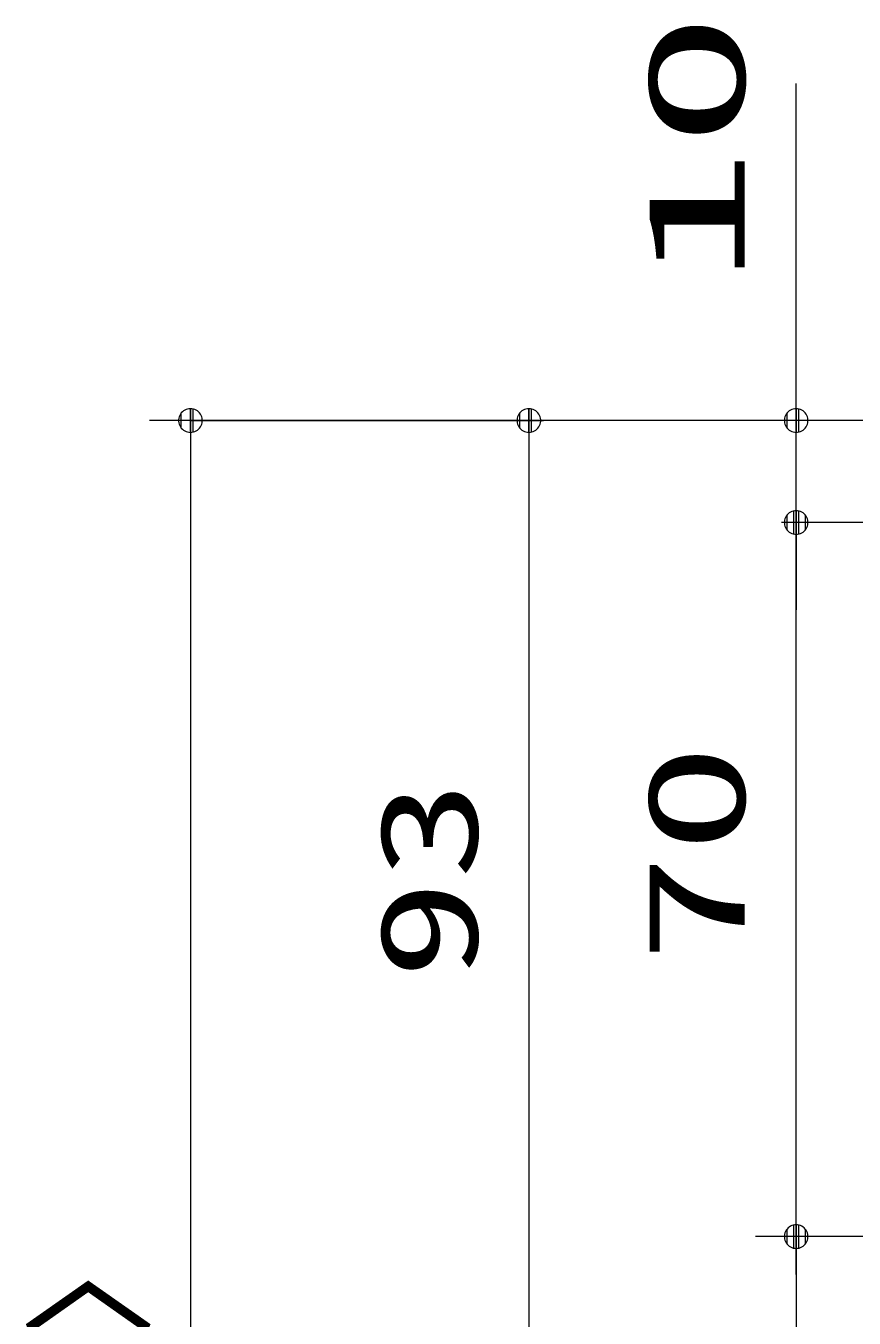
# Model space of a CAD drawing. Units: millimetres on the paper, with parts at other scales. Extents: x -305 to 305, y -152 to 152.
# Drawn here: x -106.66 to -86.36, y 81.9 to 113.57 of the extents above; entities that cross this region are included whole.
import ezdxf
from ezdxf.enums import TextEntityAlignment as Align

# ---------------------------------------------------------------- set-up
doc = ezdxf.new("R2010")
doc.units = ezdxf.units.MM
doc.layers.add('0-2_0', color=7, linetype='Continuous', lineweight=9)
doc.layers.add('0-3_S3', color=7, linetype='Continuous', lineweight=9)
doc.styles.add('ＭＳ ゴシック', font='')
doc.styles.get('ＭＳ ゴシック').set_extended_font_data('MS Gothic')

# ---------------------------------------------------------------- blocks, each defined once
blk = doc.blocks.new('_DOTSMALL')
at = {"layer": '0-2_0'}
for p, q in [((0.0746, 0.1), (-0.0746, 0.1)), ((0.1223, -0.0248), (-0.1223, -0.0248))]:
    blk.add_line(p, q, dxfattribs=at)
for points in [[(0.125, 0), (0.124, 0.0157), (0.1211, 0.0311), (0.1162, 0.046), (0.1095, 0.0602), (0.1011, 0.0735), (0.0911, 0.0856), (0.0797, 0.0963), (0.067, 0.1055), (0.0532, 0.1131), (0.0386, 0.1189), (0.0234, 0.1228), (0.0078, 0.1248), (-0.0078, 0.1248), (-0.0234, 0.1228), (-0.0386, 0.1189), (-0.0532, 0.1131), (-0.067, 0.1055), (-0.0797, 0.0963), (-0.0911, 0.0856), (-0.1011, 0.0735), (-0.1095, 0.0602), (-0.1162, 0.046), (-0.1211, 0.0311), (-0.124, 0.0157), (-0.125, 0), (0, 0)], [(-0.125, 0), (-0.124, -0.0157), (-0.1211, -0.0311), (-0.1162, -0.046), (-0.1095, -0.0602), (-0.1011, -0.0735), (-0.0911, -0.0856), (-0.0797, -0.0963), (-0.067, -0.1055), (-0.0532, -0.1131), (-0.0386, -0.1189), (-0.0234, -0.1228), (-0.0078, -0.1248), (0.0078, -0.1248), (0.0234, -0.1228), (0.0386, -0.1189), (0.0532, -0.1131), (0.067, -0.1055), (0.0797, -0.0963), (0.0911, -0.0856), (0.1011, -0.0735), (0.1095, -0.0602), (0.1162, -0.046), (0.1211, -0.0311), (0.124, -0.0157), (0.125, 0), (0, 0)]]:
    blk.add_lwpolyline(points, close=True, dxfattribs=at)

msp = doc.modelspace()

# ---------------------------------------------------------------- linework, layer by layer
at = {"layer": '0-3_S3'}
for p, q in [((-87.78, 103.899), (-87.78, 112.157)), ((-85.79, 103.899), (-103.628, 103.899)), ((-102.628, 103.899), (-93.975, 103.899)), ((-102.628, 103.899), (-102.628, 22.149)), ((-94.332, 103.899), (-94.332, 80.649)), ((-85.79, 103.899), (-87.781, 103.899)), ((-87.78, 101.399), (-87.78, 103.899)), ((-78.791, 101.399), (-88.137, 101.399)), ((-87.78, 101.399), (-87.781, 101.399)), ((-87.78, 101.579), (-87.78, 99.259)), ((-87.78, 83.899), (-87.78, 101.399)), ((-87.78, 82.969), (-87.78, 85.289)), ((-78.69, 83.899), (-88.78, 83.899)), ((-87.78, 83.899), (-88.137, 83.899)), ((-87.78, 83.899), (-87.78, 80.649))]:
    msp.add_line(p, q, dxfattribs=at)

# ---------------------------------------------------------------- block references
at = {"layer": '0-3_S3', "xscale": 2.32, "yscale": 2.32}
for p, rotation in [((-102.628, 103.899), 90), ((-94.332, 103.899), 90), ((-87.78, 103.899), 90), ((-87.78, 101.399), 270), ((-87.78, 101.399), 90), ((-87.78, 83.899), 270), ((-87.78, 83.899), 90)]:
    msp.add_blockref('_DOTSMALL', p, dxfattribs=dict(at, rotation=rotation))

# ---------------------------------------------------------------- texts
at = {"layer": '0-3_S3', "style": 'ＭＳ ゴシック'}
for s, width, p in [('10', 2.05, (-88.317, 107.219)), ('70', 1.65, (-88.317, 90.587)), ('93', 1.5, (-94.869, 90.191)), ('ドア高：2000\u3000〈2150〉', 1.1, (-103.166, 45.289))]:
    msp.add_text(s, height=2.405, rotation=90, dxfattribs=dict(at, width=width)).set_placement(p, align=Align.BOTTOM_LEFT)

doc.saveas('drawing.dxf')
